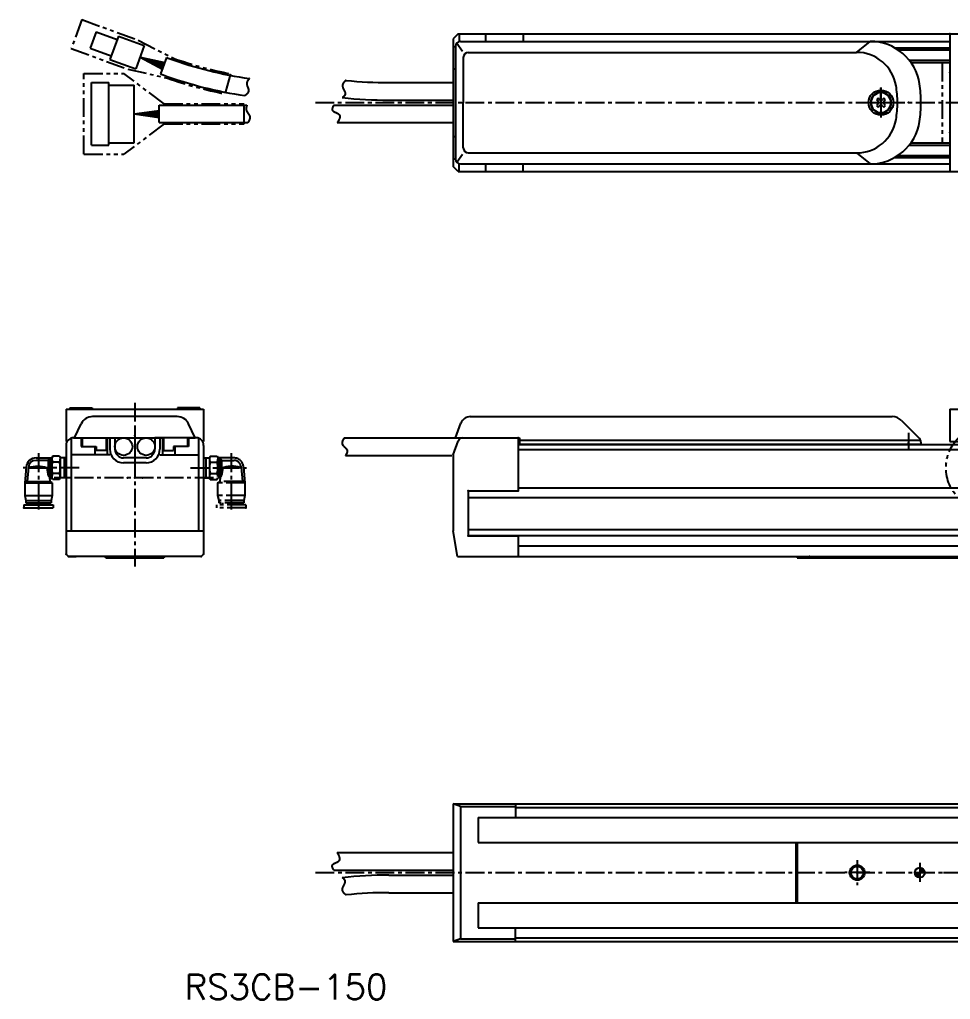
# Model space of a CAD drawing. Extents: x -774 to -140, y 103 to 509.
# Drawn here: x -774.2 to -402.3, y 103.3 to 495 of the extents above; entities that cross this region are included whole.
import ezdxf

# ---------------------------------------------------------------- set-up
doc = ezdxf.new("R2010")
doc.units = 0
for name, pattern in [('CENTER', [12, 7.5, -1.5, 1.5, -1.5]), ('CONTINOUS', [0]), ('PHANTOM', [15, 7.5, -1.5, 1.5, -1.5, 1.5, -1.5])]:
    doc.linetypes.add(name, pattern=pattern)
doc.layers.get('0').update_dxf_attribs({"linetype": 'CONTINUOUS'})
doc.layers.add('CENTER', color=1, linetype='CENTER')
doc.styles.get("Standard").update_dxf_attribs({"font": 'txt', "bigfont": 'EXTFONT'})

# ---------------------------------------------------------------- blocks, each defined once
blk = doc.blocks.new('*X9')
at = {"color": 0, "linetype": 'CONTINOUS'}
for p, q in [((-416.5, 153.68), (-416.22, 153.96)), ((-416.41, 153.32), (-415.77, 153.96)), ((-416.28, 153.01), (-415.32, 153.96)), ((-416.1, 152.74), (-414.87, 153.96)), ((-415.89, 152.5), (-414.52, 153.87)), ((-415.64, 152.3), (-414.52, 153.42)), ((-415.35, 152.14), (-414.52, 152.98)), ((-414.52, 155.66), (-414.24, 155.94)), ((-414.52, 155.21), (-413.87, 155.86)), ((-414.52, 154.76), (-413.56, 155.72)), ((-414.52, 154.32), (-413.29, 155.54)), ((-414.43, 153.96), (-413.06, 155.33)), ((-413.98, 153.96), (-412.86, 155.08)), ((-413.53, 153.96), (-412.7, 154.79)), ((-413.08, 153.96), (-412.58, 154.46)), ((-412.64, 153.96), (-412.52, 154.08)), ((-415.02, 152.03), (-414.52, 152.53)), ((-414.63, 151.97), (-414.52, 152.08))]:
    blk.add_line(p, q, dxfattribs=at)

msp = doc.modelspace()

# ---------------------------------------------------------------- linework, layer by layer
at = {"color": 3, "linetype": 'PHANTOM'}
for p, q in [((-749.37, 494.99), (-753.58, 483.41)), ((-749.37, 494.99), (-726.82, 486.78)), ((-726.82, 486.78), (-712.47, 479.43)), ((-753.58, 483.41), (-731.03, 475.21)), ((-731.03, 475.21), (-715.31, 471.61)), ((-405.52, 477.79), (-405.52, 445.79)), ((-748.52, 441.13), (-748.52, 473.45)), ((-748.52, 473.45), (-732.52, 473.45)), ((-716.52, 461.25), (-732.52, 473.45)), ((-689.99, 473.34), (-692.17, 465.31)), ((-716.52, 461.25), (-684.52, 461.25)), ((-684.52, 453.33), (-684.52, 461.25)), ((-716.52, 453.33), (-732.52, 441.13)), ((-716.52, 453.33), (-684.52, 453.33)), ((-748.52, 441.13), (-732.52, 441.13)), ((-700.68, 319.79), (-698.38, 319.79)), ((-700.68, 319.79), (-700.68, 311.79)), ((-699.88, 319.79), (-699.88, 311.79)), ((-698.02, 320.41), (-698.38, 319.79)), ((-698.38, 319.79), (-698.38, 311.79)), ((-698.02, 320.41), (-695.34, 320.41)), ((-698.02, 318.1), (-695.34, 318.1)), ((-695.34, 320.41), (-694.98, 319.79)), ((-688.69, 319.79), (-694.98, 319.79)), ((-694.98, 319.79), (-694.98, 311.79)), ((-694.18, 319.79), (-693.6, 318.79)), ((-694.18, 319.79), (-694.18, 311.79)), ((-693.6, 318.79), (-693.6, 312.79)), ((-693.6, 318.79), (-688.69, 318.79)), ((-698.02, 313.48), (-695.34, 313.48)), ((-693.03, 315.79), (-693.6, 312.79)), ((-685.68, 315.79), (-693.03, 315.79)), ((-685.71, 316.06), (-685.18, 310.36)), ((-684.71, 316.12), (-684.18, 309.79)), ((-700.68, 311.79), (-698.38, 311.79)), ((-698.02, 311.17), (-698.38, 311.79)), ((-698.02, 311.17), (-695.34, 311.17)), ((-695.34, 311.17), (-694.98, 311.79)), ((-695.18, 309.79), (-694.18, 310.36)), ((-684.18, 309.79), (-695.18, 309.79)), ((-695.18, 309.79), (-695.18, 304.79)), ((-694.18, 311.79), (-694.98, 311.79)), ((-694.18, 311.79), (-693.6, 312.79)), ((-694.02, 312.06), (-694.18, 310.36)), ((-685.18, 310.36), (-694.18, 310.36)), ((-684.18, 309.79), (-685.18, 310.36)), ((-684.18, 309.79), (-684.18, 304.79)), ((-684.18, 304.79), (-695.18, 304.79)), ((-695.18, 304.79), (-694.68, 302.79)), ((-684.68, 302.79), (-694.68, 302.79)), ((-694.68, 302.79), (-694.68, 301.79)), ((-684.68, 301.79), (-694.68, 301.79)), ((-693.18, 301.79), (-693.18, 300.99)), ((-686.18, 301.79), (-686.18, 300.99)), ((-684.18, 304.79), (-684.68, 302.79)), ((-684.68, 302.79), (-684.68, 301.79)), ((-695.58, 300.99), (-695.58, 299.79)), ((-683.78, 300.99), (-695.58, 300.99)), ((-683.78, 299.79), (-695.58, 299.79)), ((-683.78, 300.99), (-683.78, 299.79))]:
    msp.add_line(p, q, dxfattribs=at)
at = {"color": 7, "linetype": 'CONTINOUS'}
for p, q in [((-743.7, 490.1), (-746.1, 483.52)), ((-743.7, 490.1), (-735.25, 487.02)), ((-734.73, 488.43), (-738.15, 479.03)), ((-734.73, 488.43), (-724.4, 484.67)), ((-599.02, 489.29), (-601.02, 487.29)), ((-601.02, 487.29), (-601.02, 436.29)), ((-599.02, 489.29), (-578.02, 489.29)), ((-598.54, 489.29), (-598.54, 486.49)), ((-598.02, 486.29), (-434.36, 486.29)), ((-593.02, 486.29), (-402.52, 486.29)), ((-588.02, 489.29), (-588.02, 486.21)), ((-581.02, 489.29), (-158.02, 489.29)), ((-573.02, 489.29), (-573.02, 486.28)), ((-439.77, 481.9), (-434.36, 486.29)), ((-402.52, 489.29), (-402.52, 434.29)), ((-402.52, 489.29), (-384.52, 489.29)), ((-746.1, 483.52), (-737.64, 480.44)), ((-724.4, 484.67), (-727.82, 475.27)), ((-601.02, 484.29), (-600.06, 484.29)), ((-600.02, 484.29), (-600.02, 439.29)), ((-599.53, 485.59), (-597.29, 482.37)), ((-594.92, 481.9), (-439.77, 481.9)), ((-424.41, 483.69), (-402.52, 483.69)), ((-423.75, 483.29), (-402.52, 483.29)), ((-423.09, 482.88), (-402.52, 482.88)), ((-738.15, 479.03), (-727.82, 475.27)), ((-726.11, 479.97), (-716.35, 477.54)), ((-726.11, 479.97), (-716.71, 476.55)), ((-726.11, 479.97), (-716.47, 477.21)), ((-726.11, 479.97), (-716.59, 476.88)), ((-726.11, 479.97), (-716.23, 477.87)), ((-726.11, 479.97), (-717.19, 475.23)), ((-726.11, 479.97), (-716.83, 476.22)), ((-726.11, 479.97), (-717.07, 475.56)), ((-726.11, 479.97), (-716.95, 475.89)), ((-726.11, 479.97), (-716.71, 476.55)), ((-715.51, 479.84), (-717.91, 473.26)), ((-715.51, 479.84), (-714.41, 479.44)), ((-596.92, 479.9), (-596.92, 461.79)), ((-418.47, 478.79), (-402.52, 478.79)), ((-601.02, 475.29), (-600.16, 475.29)), ((-417.64, 477.79), (-402.52, 477.79)), ((-717.91, 473.26), (-716.81, 472.86)), ((-745.52, 469.79), (-738.52, 469.79)), ((-745.52, 444.79), (-745.52, 469.79)), ((-738.52, 444.79), (-738.52, 469.79)), ((-738.52, 468.79), (-728.52, 468.79)), ((-728.52, 445.79), (-728.52, 468.75)), ((-626.69, 469.79), (-601.02, 469.79)), ((-626.69, 462.79), (-601.02, 462.79)), ((-431.18, 463.6), (-431.83, 462.95)), ((-431.83, 462.95), (-431.33, 462.45)), ((-430.68, 463.1), (-431.18, 463.6)), ((-428.86, 463.6), (-429.35, 463.1)), ((-428.21, 462.95), (-428.86, 463.6)), ((-428.7, 462.45), (-428.21, 462.95)), ((-728.52, 457.29), (-718.52, 458.69)), ((-728.52, 457.29), (-718.52, 458.34)), ((-718.52, 460.79), (-683.4, 460.79)), ((-718.52, 453.79), (-718.52, 460.79)), ((-648.63, 460.79), (-601.02, 460.79)), ((-596.92, 443.67), (-596.92, 461.79)), ((-431.33, 461.12), (-431.83, 460.63)), ((-431.83, 460.63), (-431.18, 459.98)), ((-431.18, 459.98), (-430.68, 460.47)), ((-429.35, 460.47), (-428.86, 459.98)), ((-428.86, 459.98), (-428.21, 460.63)), ((-428.21, 460.63), (-428.7, 461.12)), ((-728.52, 457.29), (-718.52, 457.99)), ((-728.52, 457.29), (-718.52, 457.64)), ((-728.52, 457.29), (-718.52, 456.94)), ((-728.52, 457.29), (-718.52, 456.59)), ((-728.52, 457.29), (-718.52, 456.24)), ((-728.52, 457.29), (-718.52, 455.88)), ((-728.52, 457.29), (-718.52, 457.29)), ((-728.52, 457.29), (-718.52, 457.29)), ((-718.52, 453.79), (-682.98, 453.79)), ((-647.28, 453.79), (-601.02, 453.79)), ((-601.02, 448.29), (-600.16, 448.29)), ((-745.52, 444.79), (-738.52, 444.79)), ((-738.52, 445.79), (-728.52, 445.79)), ((-418.84, 444.79), (-402.52, 444.79)), ((-417.67, 445.79), (-402.52, 445.79)), ((-601.02, 439.29), (-600.06, 439.29)), ((-599.53, 437.98), (-597.29, 441.2)), ((-594.92, 441.67), (-439.77, 441.67)), ((-439.77, 441.67), (-434.36, 437.29)), ((-424.49, 439.88), (-402.52, 439.88)), ((-423.53, 440.29), (-402.52, 440.29)), ((-422.95, 440.69), (-402.52, 440.69)), ((-599.02, 434.29), (-601.02, 436.29)), ((-598.54, 434.29), (-598.54, 437.09)), ((-598.02, 437.29), (-434.36, 437.29)), ((-593.02, 437.29), (-402.52, 437.29)), ((-588.02, 437.25), (-588.02, 434.29)), ((-573.02, 434.29), (-573.02, 437.33)), ((-599.02, 434.29), (-578.02, 434.29)), ((-581.02, 434.29), (-158.02, 434.29)), ((-402.52, 434.29), (-384.52, 434.29)), ((-755.68, 339.29), (-700.68, 339.29)), ((-755.68, 339.29), (-755.68, 326.29)), ((-754.18, 339.79), (-754.18, 339.29)), ((-754.18, 339.79), (-745.18, 339.79)), ((-745.18, 339.79), (-745.18, 339.29)), ((-702.18, 339.79), (-711.18, 339.79)), ((-711.18, 339.79), (-711.18, 339.29)), ((-702.18, 339.79), (-702.18, 339.29)), ((-700.68, 339.29), (-700.68, 326.29)), ((-402.52, 339.29), (-402.52, 326.29)), ((-402.52, 339.29), (-384.02, 339.29)), ((-752.26, 327.79), (-749.64, 333.4)), ((-711.25, 336.29), (-745.11, 336.29)), ((-704.1, 327.79), (-706.72, 333.4)), ((-600.02, 327.79), (-597.88, 333.66)), ((-594.12, 336.29), (-425.49, 336.29)), ((-421.95, 334.82), (-414.6, 327.47)), ((-755.68, 326.29), (-755.17, 326.29)), ((-753.68, 327.62), (-753.68, 290.63)), ((-752.68, 327.79), (-736.18, 327.79)), ((-752.26, 327.79), (-749.18, 327.79)), ((-749.68, 327.79), (-749.68, 324.29)), ((-749.18, 327.79), (-749.18, 324.29)), ((-739.68, 327.79), (-739.68, 322.79)), ((-739.68, 327.79), (-716.68, 327.79)), ((-739.18, 327.79), (-739.18, 320.99)), ((-738.18, 327.79), (-738.18, 323.29)), ((-736.18, 327.79), (-736.18, 323.29)), ((-720.18, 327.79), (-720.18, 323.29)), ((-703.68, 327.79), (-720.18, 327.79)), ((-718.18, 327.79), (-718.18, 323.29)), ((-717.18, 327.79), (-717.18, 320.99)), ((-716.68, 327.79), (-716.68, 322.79)), ((-707.18, 327.79), (-707.18, 324.29)), ((-707.18, 327.79), (-704.1, 327.79)), ((-706.68, 327.79), (-706.68, 324.29)), ((-702.68, 327.62), (-702.68, 290.63)), ((-700.68, 326.29), (-701.19, 326.29)), ((-644.44, 327.79), (-598.02, 327.79)), ((-601.02, 320.99), (-599.02, 326.47)), ((-600.02, 327.79), (-574.52, 327.79)), ((-597.14, 327.79), (-575.02, 327.79)), ((-575.02, 327.79), (-575.02, 306.59)), ((-574.52, 327.79), (-574.52, 325.29)), ((-574.52, 326.89), (-414.2, 326.89)), ((-574.52, 325.29), (-414.02, 325.29)), ((-414.02, 326.06), (-414.02, 325.29)), ((-402.52, 326.29), (-312.52, 326.29)), ((-755.68, 324.79), (-755.68, 283.36)), ((-749.68, 324.29), (-744.18, 324.29)), ((-749.18, 324.29), (-743.68, 324.29)), ((-744.18, 324.29), (-744.18, 320.99)), ((-743.68, 324.29), (-743.68, 322.79)), ((-739.68, 322.79), (-743.68, 322.79)), ((-716.68, 322.79), (-712.68, 322.79)), ((-712.68, 324.29), (-712.68, 322.79)), ((-707.18, 324.29), (-712.68, 324.29)), ((-706.68, 324.29), (-712.18, 324.29)), ((-712.18, 324.29), (-712.18, 320.99)), ((-700.68, 324.79), (-700.68, 281.29)), ((-575.02, 325.09), (-158.02, 325.09)), ((-575.02, 323.09), (-169.02, 323.09)), ((-767.67, 319.79), (-761.38, 319.79)), ((-762.76, 318.79), (-767.67, 318.79)), ((-762.18, 319.79), (-762.76, 318.79)), ((-762.76, 318.79), (-762.76, 312.79)), ((-762.18, 319.79), (-762.18, 311.79)), ((-761.02, 320.41), (-761.38, 319.79)), ((-761.38, 319.79), (-761.38, 311.79)), ((-758.34, 320.41), (-761.02, 320.41)), ((-758.34, 318.1), (-761.02, 318.1)), ((-758.34, 320.41), (-757.98, 319.79)), ((-757.98, 319.79), (-757.98, 311.79)), ((-755.68, 319.79), (-757.98, 319.79)), ((-756.48, 319.79), (-756.48, 311.79)), ((-755.68, 319.79), (-755.68, 311.79)), ((-738.18, 320.99), (-753.68, 320.99)), ((-739.18, 320.99), (-744.18, 320.99)), ((-723.68, 319.79), (-732.68, 319.79)), ((-723.68, 317.79), (-732.68, 317.79)), ((-718.18, 320.99), (-702.68, 320.99)), ((-717.18, 320.99), (-712.18, 320.99)), ((-643.98, 320.79), (-601.49, 320.79)), ((-601.02, 320.99), (-601.02, 290.63)), ((-771.65, 316.12), (-772.18, 309.79)), ((-770.66, 316.06), (-771.18, 310.36)), ((-770.68, 315.79), (-763.33, 315.79)), ((-763.33, 315.79), (-762.76, 312.79)), ((-758.34, 313.48), (-761.02, 313.48)), ((-772.18, 309.79), (-771.18, 310.36)), ((-772.18, 309.79), (-772.18, 304.79)), ((-772.18, 309.79), (-761.18, 309.79)), ((-771.18, 310.36), (-762.18, 310.36)), ((-762.18, 311.79), (-762.76, 312.79)), ((-762.34, 312.06), (-762.18, 310.36)), ((-762.18, 311.79), (-761.38, 311.79)), ((-761.18, 309.79), (-762.18, 310.36)), ((-761.02, 311.17), (-761.38, 311.79)), ((-761.18, 309.79), (-761.18, 304.79)), ((-758.34, 311.17), (-761.02, 311.17)), ((-758.34, 311.17), (-757.98, 311.79)), ((-755.68, 311.79), (-757.98, 311.79)), ((-595.02, 306.59), (-575.02, 306.59)), ((-595.02, 306.59), (-595.02, 288.59)), ((-575.02, 307.79), (-169.02, 307.79)), ((-772.18, 304.79), (-771.68, 302.79)), ((-772.18, 304.79), (-761.18, 304.79)), ((-771.68, 302.79), (-771.68, 301.79)), ((-771.68, 302.79), (-761.68, 302.79)), ((-771.68, 301.79), (-761.68, 301.79)), ((-770.18, 301.79), (-770.18, 300.99)), ((-763.18, 301.79), (-763.18, 300.99)), ((-761.18, 304.79), (-761.68, 302.79)), ((-761.68, 302.79), (-761.68, 301.79)), ((-595.02, 303.96), (-148.52, 303.96)), ((-772.58, 300.99), (-772.58, 299.79)), ((-772.58, 300.99), (-760.78, 300.99)), ((-772.58, 299.79), (-760.78, 299.79)), ((-760.78, 300.99), (-760.78, 299.79)), ((-755.68, 290.63), (-700.68, 290.63)), ((-599.19, 280.29), (-601.02, 290.63)), ((-595.02, 291.12), (-148.52, 291.12)), ((-755.68, 288.59), (-755.68, 281.29)), ((-595.02, 288.79), (-148.52, 288.79)), ((-595.02, 288.59), (-575.02, 288.59)), ((-575.02, 288.59), (-575.02, 280.29)), ((-575.02, 284.62), (-169.02, 284.62)), ((-755.68, 281.29), (-754.68, 280.29)), ((-755.68, 281.29), (-754.68, 280.29)), ((-701.68, 280.29), (-754.68, 280.29)), ((-754.68, 280.29), (-751.68, 280.29)), ((-740.18, 280.29), (-716.18, 280.29)), ((-739.78, 279.79), (-740.18, 280.19)), ((-739.78, 279.79), (-716.58, 279.79)), ((-716.18, 280.19), (-716.58, 279.79)), ((-700.68, 281.29), (-701.68, 280.29)), ((-599.19, 280.29), (-575.02, 280.29)), ((-575.02, 280.29), (-169.02, 280.29)), ((-463.52, 280.29), (-463.52, 279.79)), ((-463.52, 279.79), (-277.93, 279.79)), ((-601.02, 181.46), (-601.02, 126.46)), ((-601.02, 181.46), (-145.02, 181.46)), ((-598.02, 180.46), (-601.02, 181.46)), ((-598.02, 180.46), (-598.02, 127.46)), ((-598.02, 180.46), (-576.02, 180.46)), ((-576.02, 181.46), (-576.02, 175.96)), ((-576.02, 179.96), (-169.02, 179.96)), ((-591.02, 175.96), (-591.02, 165.96)), ((-591.02, 175.96), (-149.52, 175.96)), ((-591.02, 165.96), (-149.52, 165.96)), ((-464.02, 165.96), (-464.02, 141.96)), ((-463.52, 165.96), (-463.52, 141.96)), ((-647.28, 161.96), (-601.02, 161.96)), ((-648.63, 154.96), (-601.02, 154.96)), ((-626.69, 152.96), (-601.02, 152.96)), ((-626.69, 145.96), (-601.02, 145.96)), ((-591.02, 141.96), (-149.52, 141.96)), ((-591.02, 141.96), (-591.02, 131.96)), ((-591.02, 131.96), (-149.52, 131.96)), ((-576.02, 126.46), (-576.02, 131.96)), ((-598.02, 127.46), (-601.02, 126.46)), ((-601.02, 126.46), (-145.02, 126.46)), ((-598.02, 127.46), (-576.02, 127.46)), ((-576.02, 127.96), (-169.02, 127.96))]:
    msp.add_line(p, q, dxfattribs=at)
at = {"color": 7, "linetype": 'CENTER'}
msp.add_line((-414.52, 157.83), (-414.52, 150.27), dxfattribs=at)
at = {"color": 7}
for points in [[(-682.41, 471.41, 0), (-682.44, 471.38, 0), (-682.47, 471.35, 0), (-682.49, 471.32, 0), (-682.52, 471.29, 0), (-682.55, 471.26, 0), (-682.58, 471.23, 0), (-682.61, 471.2, 0), (-682.63, 471.17, 0), (-682.66, 471.14, 0), (-682.69, 471.1, 0), (-682.71, 471.07, 0), (-682.74, 471.04, 0), (-682.77, 471.01, 0), (-682.79, 470.97, 0), (-682.82, 470.94, 0), (-682.85, 470.91, 0), (-682.87, 470.87, 0), (-682.9, 470.84, 0), (-682.92, 470.81, 0), (-682.95, 470.77, 0), (-682.97, 470.74, 0), (-683, 470.7, 0), (-683.02, 470.67, 0), (-683.04, 470.63, 0), (-683.07, 470.6, 0), (-683.09, 470.56, 0), (-683.11, 470.52, 0), (-683.13, 470.49, 0), (-683.15, 470.45, 0), (-683.17, 470.42, 0), (-683.19, 470.38, 0), (-683.21, 470.34, 0), (-683.23, 470.31, 0), (-683.25, 470.27, 0), (-683.27, 470.23, 0), (-683.28, 470.19, 0), (-683.3, 470.16, 0), (-683.32, 470.12, 0), (-683.33, 470.08, 0), (-683.35, 470.04, 0), (-683.36, 470, 0), (-683.37, 469.97, 0), (-683.38, 469.93, 0), (-683.4, 469.89, 0), (-683.41, 469.85, 0), (-683.42, 469.81, 0), (-683.43, 469.77, 0), (-683.44, 469.74, 0), (-683.44, 469.7, 0), (-683.45, 469.66, 0), (-683.46, 469.62, 0), (-683.46, 469.58, 0), (-683.47, 469.54, 0), (-683.47, 469.5, 0), (-683.47, 469.46, 0), (-683.47, 469.42, 0), (-683.47, 469.38, 0), (-683.47, 469.35, 0), (-683.47, 469.31, 0), (-683.47, 469.27, 0), (-683.47, 469.23, 0), (-683.46, 469.19, 0), (-683.46, 469.15, 0), (-683.45, 469.11, 0), (-683.45, 469.07, 0), (-683.44, 469.03, 0), (-683.43, 468.99, 0), (-683.42, 468.95, 0), (-683.41, 468.91, 0), (-683.4, 468.87, 0), (-683.39, 468.83, 0), (-683.38, 468.79, 0), (-683.37, 468.75, 0), (-683.36, 468.71, 0), (-683.35, 468.67, 0), (-683.34, 468.64, 0), (-683.32, 468.6, 0), (-683.31, 468.56, 0), (-683.3, 468.52, 0), (-683.28, 468.48, 0), (-683.27, 468.44, 0), (-683.25, 468.4, 0), (-683.24, 468.36, 0), (-683.22, 468.32, 0), (-683.21, 468.28, 0), (-683.19, 468.24, 0), (-683.17, 468.2, 0), (-683.16, 468.16, 0), (-683.14, 468.12, 0), (-683.13, 468.08, 0), (-683.11, 468.04, 0), (-683.09, 468, 0), (-683.08, 467.96, 0), (-683.06, 467.92, 0), (-683.04, 467.88, 0), (-683.03, 467.85, 0), (-683.01, 467.81, 0), (-683, 467.77, 0), (-682.98, 467.73, 0), (-682.97, 467.69, 0), (-682.95, 467.65, 0), (-682.93, 467.61, 0), (-682.92, 467.57, 0), (-682.9, 467.53, 0), (-682.89, 467.49, 0), (-682.88, 467.45, 0), (-682.86, 467.41, 0), (-682.85, 467.38, 0), (-682.84, 467.34, 0), (-682.83, 467.3, 0), (-682.81, 467.26, 0), (-682.8, 467.22, 0), (-682.79, 467.18, 0), (-682.78, 467.14, 0), (-682.77, 467.1, 0), (-682.76, 467.06, 0), (-682.75, 467.03, 0), (-682.74, 466.99, 0), (-682.74, 466.95, 0), (-682.73, 466.91, 0), (-682.73, 466.87, 0), (-682.72, 466.83, 0), (-682.72, 466.8, 0), (-682.71, 466.76, 0), (-682.71, 466.72, 0), (-682.71, 466.68, 0), (-682.71, 466.64, 0), (-682.71, 466.61, 0), (-682.71, 466.57, 0), (-682.71, 466.53, 0), (-682.71, 466.49, 0), (-682.72, 466.46, 0), (-682.72, 466.42, 0), (-682.73, 466.38, 0), (-682.74, 466.35, 0), (-682.74, 466.31, 0), (-682.75, 466.27, 0), (-682.76, 466.23, 0), (-682.77, 466.2, 0), (-682.79, 466.16, 0), (-682.8, 466.12, 0), (-682.81, 466.09, 0), (-682.83, 466.05, 0), (-682.84, 466.01, 0), (-682.86, 465.98, 0), (-682.88, 465.94, 0), (-682.89, 465.91, 0), (-682.91, 465.87, 0), (-682.93, 465.84, 0), (-682.95, 465.8, 0), (-682.97, 465.77, 0), (-683, 465.73, 0), (-683.02, 465.7, 0), (-683.04, 465.66, 0), (-683.07, 465.63, 0), (-683.09, 465.6, 0), (-683.11, 465.56, 0), (-683.14, 465.53, 0), (-683.17, 465.49, 0), (-683.19, 465.46, 0), (-683.22, 465.43, 0), (-683.25, 465.4, 0), (-683.27, 465.36, 0), (-683.3, 465.33, 0), (-683.33, 465.3, 0), (-683.36, 465.27, 0), (-683.39, 465.24, 0), (-683.42, 465.21, 0), (-683.45, 465.18, 0), (-683.48, 465.15, 0), (-683.51, 465.12, 0), (-683.55, 465.09, 0), (-683.58, 465.06, 0), (-683.61, 465.03, 0), (-683.64, 465, 0), (-683.68, 464.97, 0), (-683.71, 464.94, 0), (-683.74, 464.92, 0), (-683.77, 464.89, 0), (-683.81, 464.86, 0), (-683.84, 464.84, 0), (-683.88, 464.81, 0), (-683.91, 464.78, 0), (-683.94, 464.76, 0), (-683.98, 464.73, 0), (-684.01, 464.71, 0), (-684.04, 464.68, 0), (-684.08, 464.66, 0), (-684.11, 464.64, 0), (-684.14, 464.62, 0), (-684.18, 464.59, 0)], [(-643.79, 470.7, 0), (-643.82, 470.68, 0), (-643.86, 470.65, 0), (-643.89, 470.63, 0), (-643.92, 470.61, 0), (-643.96, 470.58, 0), (-643.99, 470.55, 0), (-644.02, 470.53, 0), (-644.06, 470.5, 0), (-644.09, 470.47, 0), (-644.12, 470.44, 0), (-644.16, 470.41, 0), (-644.19, 470.38, 0), (-644.22, 470.36, 0), (-644.26, 470.33, 0), (-644.29, 470.3, 0), (-644.32, 470.27, 0), (-644.35, 470.24, 0), (-644.38, 470.2, 0), (-644.41, 470.17, 0), (-644.45, 470.14, 0), (-644.47, 470.11, 0), (-644.51, 470.07, 0), (-644.53, 470.04, 0), (-644.57, 470.01, 0), (-644.59, 469.98, 0), (-644.62, 469.94, 0), (-644.65, 469.91, 0), (-644.68, 469.87, 0), (-644.71, 469.84, 0), (-644.73, 469.8, 0), (-644.76, 469.77, 0), (-644.78, 469.73, 0), (-644.81, 469.69, 0), (-644.83, 469.66, 0), (-644.86, 469.62, 0), (-644.88, 469.58, 0), (-644.9, 469.55, 0), (-644.92, 469.51, 0), (-644.95, 469.47, 0), (-644.97, 469.44, 0), (-644.99, 469.4, 0), (-645, 469.36, 0), (-645.02, 469.32, 0), (-645.04, 469.28, 0), (-645.06, 469.25, 0), (-645.08, 469.21, 0), (-645.09, 469.17, 0), (-645.11, 469.13, 0), (-645.12, 469.09, 0), (-645.13, 469.05, 0), (-645.14, 469.01, 0), (-645.15, 468.97, 0), (-645.17, 468.93, 0), (-645.17, 468.89, 0), (-645.18, 468.85, 0), (-645.19, 468.81, 0), (-645.2, 468.77, 0), (-645.2, 468.73, 0), (-645.21, 468.69, 0), (-645.21, 468.65, 0), (-645.21, 468.61, 0), (-645.22, 468.57, 0), (-645.22, 468.53, 0), (-645.22, 468.49, 0), (-645.21, 468.45, 0), (-645.21, 468.41, 0), (-645.21, 468.37, 0), (-645.2, 468.33, 0), (-645.2, 468.29, 0), (-645.19, 468.25, 0), (-645.18, 468.21, 0), (-645.17, 468.17, 0), (-645.17, 468.13, 0), (-645.16, 468.09, 0), (-645.15, 468.05, 0), (-645.13, 468, 0), (-645.12, 467.96, 0), (-645.11, 467.92, 0), (-645.1, 467.88, 0), (-645.08, 467.84, 0), (-645.07, 467.8, 0), (-645.05, 467.76, 0), (-645.04, 467.72, 0), (-645.02, 467.68, 0), (-645, 467.64, 0), (-644.99, 467.6, 0), (-644.97, 467.56, 0), (-644.95, 467.52, 0), (-644.93, 467.48, 0), (-644.91, 467.44, 0), (-644.9, 467.39, 0), (-644.88, 467.35, 0), (-644.86, 467.31, 0), (-644.84, 467.27, 0), (-644.82, 467.23, 0), (-644.8, 467.19, 0), (-644.78, 467.15, 0), (-644.76, 467.11, 0), (-644.74, 467.07, 0), (-644.71, 467.03, 0), (-644.69, 466.99, 0), (-644.67, 466.95, 0), (-644.65, 466.91, 0), (-644.63, 466.87, 0), (-644.61, 466.83, 0), (-644.59, 466.79, 0), (-644.57, 466.75, 0), (-644.55, 466.71, 0), (-644.53, 466.67, 0), (-644.51, 466.63, 0), (-644.49, 466.59, 0), (-644.47, 466.55, 0), (-644.45, 466.51, 0), (-644.43, 466.47, 0), (-644.41, 466.43, 0), (-644.39, 466.39, 0), (-644.37, 466.35, 0), (-644.35, 466.31, 0), (-644.34, 466.27, 0), (-644.32, 466.23, 0), (-644.3, 466.19, 0), (-644.29, 466.15, 0), (-644.27, 466.11, 0), (-644.25, 466.07, 0), (-644.24, 466.03, 0), (-644.23, 466, 0), (-644.21, 465.95, 0), (-644.2, 465.92, 0), (-644.19, 465.88, 0), (-644.18, 465.84, 0), (-644.17, 465.8, 0), (-644.16, 465.76, 0), (-644.15, 465.72, 0), (-644.14, 465.69, 0), (-644.13, 465.65, 0), (-644.13, 465.61, 0), (-644.12, 465.57, 0), (-644.12, 465.53, 0), (-644.11, 465.49, 0), (-644.11, 465.46, 0), (-644.11, 465.42, 0), (-644.11, 465.38, 0), (-644.11, 465.34, 0), (-644.11, 465.31, 0), (-644.11, 465.27, 0), (-644.12, 465.23, 0), (-644.12, 465.19, 0), (-644.13, 465.16, 0), (-644.14, 465.12, 0), (-644.14, 465.08, 0), (-644.15, 465.05, 0), (-644.17, 465.01, 0), (-644.18, 464.97, 0), (-644.19, 464.94, 0), (-644.21, 464.9, 0), (-644.22, 464.86, 0), (-644.24, 464.83, 0), (-644.26, 464.79, 0), (-644.28, 464.76, 0), (-644.3, 464.72, 0), (-644.32, 464.69, 0), (-644.34, 464.65, 0), (-644.37, 464.62, 0), (-644.39, 464.58, 0), (-644.42, 464.55, 0), (-644.44, 464.52, 0), (-644.47, 464.48, 0), (-644.5, 464.45, 0), (-644.52, 464.42, 0), (-644.55, 464.39, 0), (-644.58, 464.36, 0), (-644.62, 464.32, 0), (-644.65, 464.29, 0), (-644.68, 464.26, 0), (-644.71, 464.23, 0), (-644.74, 464.2, 0), (-644.77, 464.17, 0), (-644.81, 464.14, 0), (-644.84, 464.12, 0), (-644.88, 464.09, 0), (-644.91, 464.06, 0), (-644.95, 464.04, 0), (-644.98, 464.01, 0), (-645.02, 463.99, 0), (-645.05, 463.96, 0), (-645.09, 463.94, 0), (-645.12, 463.91, 0), (-645.16, 463.89, 0), (-645.19, 463.87, 0), (-645.23, 463.85, 0), (-645.27, 463.82, 0)], [(-683.38, 460.79, 0), (-683.39, 460.75, 0), (-683.41, 460.71, 0), (-683.42, 460.68, 0), (-683.44, 460.64, 0), (-683.45, 460.6, 0), (-683.46, 460.57, 0), (-683.48, 460.53, 0), (-683.49, 460.49, 0), (-683.5, 460.45, 0), (-683.51, 460.41, 0), (-683.52, 460.38, 0), (-683.54, 460.34, 0), (-683.55, 460.3, 0), (-683.56, 460.26, 0), (-683.57, 460.22, 0), (-683.58, 460.18, 0), (-683.59, 460.14, 0), (-683.6, 460.1, 0), (-683.61, 460.06, 0), (-683.61, 460.02, 0), (-683.62, 459.98, 0), (-683.63, 459.94, 0), (-683.64, 459.91, 0), (-683.64, 459.87, 0), (-683.65, 459.83, 0), (-683.66, 459.79, 0), (-683.66, 459.75, 0), (-683.67, 459.71, 0), (-683.67, 459.67, 0), (-683.67, 459.63, 0), (-683.68, 459.59, 0), (-683.68, 459.55, 0), (-683.68, 459.51, 0), (-683.68, 459.47, 0), (-683.69, 459.43, 0), (-683.69, 459.39, 0), (-683.69, 459.35, 0), (-683.69, 459.31, 0), (-683.68, 459.27, 0), (-683.68, 459.23, 0), (-683.68, 459.19, 0), (-683.68, 459.16, 0), (-683.67, 459.12, 0), (-683.67, 459.08, 0), (-683.66, 459.04, 0), (-683.66, 459, 0), (-683.65, 458.96, 0), (-683.64, 458.93, 0), (-683.63, 458.89, 0), (-683.63, 458.85, 0), (-683.62, 458.81, 0), (-683.61, 458.78, 0), (-683.6, 458.74, 0), (-683.58, 458.7, 0), (-683.57, 458.67, 0), (-683.56, 458.63, 0), (-683.54, 458.6, 0), (-683.53, 458.56, 0), (-683.51, 458.52, 0), (-683.5, 458.49, 0), (-683.48, 458.45, 0), (-683.47, 458.42, 0), (-683.45, 458.38, 0), (-683.43, 458.35, 0), (-683.41, 458.31, 0), (-683.39, 458.28, 0), (-683.38, 458.24, 0), (-683.36, 458.21, 0), (-683.34, 458.17, 0), (-683.32, 458.14, 0), (-683.3, 458.11, 0), (-683.28, 458.07, 0), (-683.25, 458.04, 0), (-683.23, 458, 0), (-683.21, 457.97, 0), (-683.19, 457.94, 0), (-683.17, 457.9, 0), (-683.15, 457.87, 0), (-683.12, 457.83, 0), (-683.1, 457.8, 0), (-683.08, 457.77, 0), (-683.06, 457.74, 0), (-683.03, 457.7, 0), (-683.01, 457.67, 0), (-682.99, 457.63, 0), (-682.96, 457.6, 0), (-682.94, 457.57, 0), (-682.92, 457.54, 0), (-682.89, 457.5, 0), (-682.87, 457.47, 0), (-682.85, 457.44, 0), (-682.83, 457.4, 0), (-682.8, 457.37, 0), (-682.78, 457.34, 0), (-682.76, 457.3, 0), (-682.74, 457.27, 0), (-682.72, 457.24, 0), (-682.69, 457.2, 0), (-682.67, 457.17, 0), (-682.65, 457.14, 0), (-682.63, 457.1, 0), (-682.61, 457.07, 0), (-682.59, 457.04, 0), (-682.57, 457, 0), (-682.55, 456.97, 0), (-682.53, 456.93, 0), (-682.51, 456.9, 0), (-682.49, 456.86, 0), (-682.47, 456.83, 0), (-682.46, 456.8, 0), (-682.44, 456.76, 0), (-682.42, 456.73, 0), (-682.41, 456.69, 0), (-682.39, 456.66, 0), (-682.38, 456.62, 0), (-682.36, 456.59, 0), (-682.35, 456.55, 0), (-682.34, 456.52, 0), (-682.32, 456.48, 0), (-682.31, 456.44, 0), (-682.3, 456.41, 0), (-682.29, 456.37, 0), (-682.28, 456.34, 0), (-682.27, 456.3, 0), (-682.27, 456.26, 0), (-682.26, 456.23, 0), (-682.25, 456.19, 0), (-682.25, 456.15, 0), (-682.24, 456.11, 0), (-682.24, 456.08, 0), (-682.23, 456.04, 0), (-682.23, 456, 0), (-682.23, 455.96, 0), (-682.23, 455.92, 0), (-682.23, 455.89, 0), (-682.23, 455.85, 0), (-682.23, 455.81, 0), (-682.23, 455.77, 0), (-682.23, 455.73, 0), (-682.24, 455.69, 0), (-682.24, 455.65, 0), (-682.24, 455.62, 0), (-682.25, 455.58, 0), (-682.25, 455.54, 0), (-682.26, 455.5, 0), (-682.27, 455.46, 0), (-682.27, 455.42, 0), (-682.28, 455.38, 0), (-682.29, 455.34, 0), (-682.3, 455.3, 0), (-682.31, 455.26, 0), (-682.32, 455.22, 0), (-682.33, 455.18, 0), (-682.34, 455.14, 0), (-682.35, 455.11, 0), (-682.36, 455.07, 0), (-682.37, 455.03, 0), (-682.38, 454.99, 0), (-682.4, 454.95, 0), (-682.41, 454.91, 0), (-682.42, 454.87, 0), (-682.44, 454.83, 0), (-682.45, 454.8, 0), (-682.47, 454.76, 0), (-682.49, 454.72, 0), (-682.5, 454.68, 0), (-682.52, 454.64, 0), (-682.53, 454.6, 0), (-682.55, 454.57, 0), (-682.57, 454.53, 0), (-682.59, 454.49, 0), (-682.6, 454.45, 0), (-682.62, 454.42, 0), (-682.64, 454.38, 0), (-682.66, 454.34, 0), (-682.68, 454.31, 0), (-682.7, 454.27, 0), (-682.72, 454.23, 0), (-682.74, 454.2, 0), (-682.75, 454.16, 0), (-682.77, 454.13, 0), (-682.79, 454.09, 0), (-682.82, 454.06, 0), (-682.84, 454.02, 0), (-682.86, 453.99, 0), (-682.88, 453.95, 0), (-682.9, 453.92, 0), (-682.92, 453.89, 0), (-682.94, 453.85, 0), (-682.96, 453.82, 0), (-682.99, 453.79, 0)], [(-648.63, 460.79, 0), (-648.66, 460.75, 0), (-648.69, 460.71, 0), (-648.72, 460.67, 0), (-648.74, 460.63, 0), (-648.77, 460.59, 0), (-648.79, 460.55, 0), (-648.82, 460.51, 0), (-648.85, 460.47, 0), (-648.87, 460.43, 0), (-648.9, 460.38, 0), (-648.92, 460.34, 0), (-648.95, 460.29, 0), (-648.97, 460.25, 0), (-649, 460.21, 0), (-649.02, 460.16, 0), (-649.04, 460.12, 0), (-649.06, 460.07, 0), (-649.08, 460.02, 0), (-649.11, 459.98, 0), (-649.12, 459.93, 0), (-649.14, 459.89, 0), (-649.16, 459.84, 0), (-649.18, 459.79, 0), (-649.2, 459.75, 0), (-649.21, 459.7, 0), (-649.23, 459.65, 0), (-649.24, 459.61, 0), (-649.25, 459.56, 0), (-649.26, 459.52, 0), (-649.27, 459.47, 0), (-649.28, 459.43, 0), (-649.29, 459.38, 0), (-649.3, 459.34, 0), (-649.3, 459.29, 0), (-649.31, 459.25, 0), (-649.31, 459.21, 0), (-649.31, 459.16, 0), (-649.31, 459.12, 0), (-649.31, 459.08, 0), (-649.31, 459.04, 0), (-649.3, 459, 0), (-649.29, 458.96, 0), (-649.29, 458.92, 0), (-649.28, 458.88, 0), (-649.26, 458.85, 0), (-649.25, 458.81, 0), (-649.24, 458.77, 0), (-649.22, 458.74, 0), (-649.2, 458.7, 0), (-649.18, 458.67, 0), (-649.16, 458.64, 0), (-649.14, 458.61, 0), (-649.11, 458.58, 0), (-649.09, 458.55, 0), (-649.06, 458.52, 0), (-649.03, 458.49, 0), (-649, 458.46, 0), (-648.97, 458.43, 0), (-648.94, 458.4, 0), (-648.9, 458.38, 0), (-648.87, 458.35, 0), (-648.83, 458.32, 0), (-648.8, 458.3, 0), (-648.76, 458.27, 0), (-648.72, 458.25, 0), (-648.68, 458.22, 0), (-648.64, 458.2, 0), (-648.6, 458.17, 0), (-648.56, 458.15, 0), (-648.51, 458.13, 0), (-648.47, 458.11, 0), (-648.43, 458.08, 0), (-648.38, 458.06, 0), (-648.34, 458.04, 0), (-648.29, 458.02, 0), (-648.25, 458, 0), (-648.2, 457.97, 0), (-648.15, 457.95, 0), (-648.11, 457.93, 0), (-648.06, 457.91, 0), (-648.01, 457.89, 0), (-647.97, 457.87, 0), (-647.92, 457.85, 0), (-647.87, 457.83, 0), (-647.82, 457.81, 0), (-647.77, 457.79, 0), (-647.73, 457.76, 0), (-647.68, 457.74, 0), (-647.63, 457.72, 0), (-647.58, 457.7, 0), (-647.53, 457.68, 0), (-647.49, 457.66, 0), (-647.44, 457.64, 0), (-647.39, 457.62, 0), (-647.35, 457.59, 0), (-647.3, 457.57, 0), (-647.26, 457.55, 0), (-647.21, 457.53, 0), (-647.17, 457.5, 0), (-647.12, 457.48, 0), (-647.08, 457.46, 0), (-647.04, 457.43, 0), (-647, 457.41, 0), (-646.96, 457.38, 0), (-646.92, 457.36, 0), (-646.88, 457.33, 0), (-646.84, 457.31, 0), (-646.8, 457.28, 0), (-646.77, 457.25, 0), (-646.73, 457.22, 0), (-646.7, 457.2, 0), (-646.66, 457.17, 0), (-646.63, 457.14, 0), (-646.6, 457.11, 0), (-646.57, 457.08, 0), (-646.54, 457.05, 0), (-646.51, 457.01, 0), (-646.49, 456.98, 0), (-646.47, 456.95, 0), (-646.44, 456.92, 0), (-646.42, 456.88, 0), (-646.4, 456.85, 0), (-646.38, 456.81, 0), (-646.37, 456.77, 0), (-646.35, 456.73, 0), (-646.34, 456.7, 0), (-646.33, 456.66, 0), (-646.31, 456.62, 0), (-646.3, 456.58, 0), (-646.29, 456.54, 0), (-646.29, 456.5, 0), (-646.28, 456.45, 0), (-646.27, 456.41, 0), (-646.27, 456.37, 0), (-646.27, 456.33, 0), (-646.27, 456.28, 0), (-646.27, 456.24, 0), (-646.27, 456.19, 0), (-646.27, 456.15, 0), (-646.27, 456.11, 0), (-646.28, 456.06, 0), (-646.28, 456.01, 0), (-646.29, 455.97, 0), (-646.29, 455.92, 0), (-646.3, 455.87, 0), (-646.31, 455.83, 0), (-646.32, 455.78, 0), (-646.33, 455.73, 0), (-646.34, 455.69, 0), (-646.35, 455.64, 0), (-646.37, 455.59, 0), (-646.38, 455.54, 0), (-646.39, 455.49, 0), (-646.41, 455.45, 0), (-646.42, 455.4, 0), (-646.44, 455.35, 0), (-646.46, 455.3, 0), (-646.48, 455.25, 0), (-646.49, 455.21, 0), (-646.51, 455.16, 0), (-646.53, 455.11, 0), (-646.55, 455.06, 0), (-646.57, 455.01, 0), (-646.6, 454.96, 0), (-646.62, 454.92, 0), (-646.64, 454.87, 0), (-646.66, 454.82, 0), (-646.68, 454.77, 0), (-646.71, 454.73, 0), (-646.73, 454.68, 0), (-646.76, 454.63, 0), (-646.78, 454.59, 0), (-646.81, 454.54, 0), (-646.83, 454.5, 0), (-646.86, 454.45, 0), (-646.88, 454.41, 0), (-646.91, 454.36, 0), (-646.93, 454.32, 0), (-646.96, 454.27, 0), (-646.99, 454.23, 0), (-647.01, 454.19, 0), (-647.04, 454.14, 0), (-647.07, 454.1, 0), (-647.09, 454.06, 0), (-647.12, 454.02, 0), (-647.15, 453.98, 0), (-647.17, 453.94, 0), (-647.2, 453.9, 0), (-647.23, 453.86, 0), (-647.25, 453.82, 0), (-647.28, 453.79, 0)], [(-644.44, 327.79, 0), (-644.46, 327.75, 0), (-644.49, 327.72, 0), (-644.52, 327.69, 0), (-644.54, 327.65, 0), (-644.57, 327.62, 0), (-644.59, 327.58, 0), (-644.62, 327.55, 0), (-644.64, 327.51, 0), (-644.67, 327.48, 0), (-644.69, 327.44, 0), (-644.72, 327.4, 0), (-644.74, 327.37, 0), (-644.77, 327.33, 0), (-644.79, 327.29, 0), (-644.82, 327.25, 0), (-644.84, 327.21, 0), (-644.86, 327.18, 0), (-644.89, 327.14, 0), (-644.91, 327.1, 0), (-644.93, 327.06, 0), (-644.96, 327.02, 0), (-644.98, 326.98, 0), (-645, 326.94, 0), (-645.02, 326.9, 0), (-645.04, 326.86, 0), (-645.06, 326.82, 0), (-645.08, 326.78, 0), (-645.1, 326.74, 0), (-645.12, 326.7, 0), (-645.14, 326.66, 0), (-645.15, 326.62, 0), (-645.17, 326.57, 0), (-645.19, 326.53, 0), (-645.2, 326.49, 0), (-645.22, 326.45, 0), (-645.23, 326.41, 0), (-645.25, 326.37, 0), (-645.26, 326.33, 0), (-645.27, 326.29, 0), (-645.28, 326.25, 0), (-645.29, 326.2, 0), (-645.3, 326.16, 0), (-645.31, 326.12, 0), (-645.32, 326.08, 0), (-645.33, 326.04, 0), (-645.34, 326, 0), (-645.34, 325.96, 0), (-645.35, 325.92, 0), (-645.35, 325.88, 0), (-645.35, 325.84, 0), (-645.36, 325.8, 0), (-645.36, 325.76, 0), (-645.36, 325.72, 0), (-645.36, 325.68, 0), (-645.36, 325.64, 0), (-645.35, 325.6, 0), (-645.35, 325.56, 0), (-645.34, 325.53, 0), (-645.34, 325.49, 0), (-645.33, 325.45, 0), (-645.32, 325.41, 0), (-645.31, 325.38, 0), (-645.3, 325.34, 0), (-645.29, 325.3, 0), (-645.28, 325.27, 0), (-645.26, 325.23, 0), (-645.25, 325.2, 0), (-645.23, 325.16, 0), (-645.22, 325.12, 0), (-645.2, 325.09, 0), (-645.18, 325.06, 0), (-645.16, 325.02, 0), (-645.14, 324.99, 0), (-645.12, 324.95, 0), (-645.09, 324.92, 0), (-645.07, 324.89, 0), (-645.05, 324.85, 0), (-645.02, 324.82, 0), (-645, 324.79, 0), (-644.97, 324.75, 0), (-644.94, 324.72, 0), (-644.92, 324.69, 0), (-644.89, 324.66, 0), (-644.86, 324.63, 0), (-644.83, 324.59, 0), (-644.8, 324.56, 0), (-644.77, 324.53, 0), (-644.74, 324.5, 0), (-644.71, 324.47, 0), (-644.68, 324.44, 0), (-644.65, 324.4, 0), (-644.62, 324.37, 0), (-644.59, 324.34, 0), (-644.55, 324.31, 0), (-644.52, 324.28, 0), (-644.49, 324.25, 0), (-644.46, 324.22, 0), (-644.42, 324.19, 0), (-644.39, 324.16, 0), (-644.36, 324.13, 0), (-644.33, 324.1, 0), (-644.29, 324.06, 0), (-644.26, 324.03, 0), (-644.23, 324, 0), (-644.2, 323.97, 0), (-644.16, 323.94, 0), (-644.13, 323.91, 0), (-644.1, 323.88, 0), (-644.07, 323.85, 0), (-644.03, 323.82, 0), (-644, 323.78, 0), (-643.97, 323.75, 0), (-643.94, 323.72, 0), (-643.91, 323.69, 0), (-643.88, 323.66, 0), (-643.85, 323.63, 0), (-643.82, 323.59, 0), (-643.79, 323.56, 0), (-643.77, 323.53, 0), (-643.74, 323.5, 0), (-643.71, 323.46, 0), (-643.69, 323.43, 0), (-643.66, 323.4, 0), (-643.63, 323.36, 0), (-643.61, 323.33, 0), (-643.59, 323.3, 0), (-643.56, 323.26, 0), (-643.54, 323.23, 0), (-643.52, 323.19, 0), (-643.5, 323.16, 0), (-643.48, 323.12, 0), (-643.46, 323.09, 0), (-643.45, 323.05, 0), (-643.43, 323.02, 0), (-643.41, 322.98, 0), (-643.4, 322.95, 0), (-643.38, 322.91, 0), (-643.37, 322.87, 0), (-643.36, 322.83, 0), (-643.35, 322.8, 0), (-643.34, 322.76, 0), (-643.33, 322.72, 0), (-643.33, 322.68, 0), (-643.32, 322.64, 0), (-643.32, 322.6, 0), (-643.31, 322.56, 0), (-643.31, 322.52, 0), (-643.31, 322.49, 0), (-643.31, 322.44, 0), (-643.31, 322.4, 0), (-643.31, 322.36, 0), (-643.32, 322.32, 0), (-643.32, 322.28, 0), (-643.33, 322.24, 0), (-643.33, 322.2, 0), (-643.34, 322.16, 0), (-643.35, 322.12, 0), (-643.36, 322.07, 0), (-643.37, 322.03, 0), (-643.37, 321.99, 0), (-643.39, 321.95, 0), (-643.4, 321.91, 0), (-643.41, 321.87, 0), (-643.42, 321.82, 0), (-643.44, 321.78, 0), (-643.45, 321.74, 0), (-643.47, 321.7, 0), (-643.48, 321.66, 0), (-643.5, 321.62, 0), (-643.52, 321.58, 0), (-643.54, 321.54, 0), (-643.55, 321.5, 0), (-643.57, 321.46, 0), (-643.59, 321.42, 0), (-643.61, 321.38, 0), (-643.63, 321.34, 0), (-643.65, 321.3, 0), (-643.67, 321.26, 0), (-643.7, 321.22, 0), (-643.72, 321.18, 0), (-643.74, 321.14, 0), (-643.76, 321.11, 0), (-643.79, 321.07, 0), (-643.81, 321.03, 0), (-643.83, 321, 0), (-643.86, 320.96, 0), (-643.88, 320.92, 0), (-643.9, 320.89, 0), (-643.93, 320.86, 0), (-643.95, 320.82, 0), (-643.98, 320.79, 0)], [(-648.63, 154.96, 0), (-648.66, 155, 0), (-648.69, 155.04, 0), (-648.72, 155.08, 0), (-648.74, 155.12, 0), (-648.77, 155.16, 0), (-648.79, 155.2, 0), (-648.82, 155.24, 0), (-648.85, 155.28, 0), (-648.87, 155.32, 0), (-648.9, 155.37, 0), (-648.92, 155.41, 0), (-648.95, 155.45, 0), (-648.97, 155.5, 0), (-649, 155.54, 0), (-649.02, 155.59, 0), (-649.04, 155.63, 0), (-649.06, 155.68, 0), (-649.08, 155.73, 0), (-649.11, 155.77, 0), (-649.12, 155.82, 0), (-649.14, 155.86, 0), (-649.16, 155.91, 0), (-649.18, 155.96, 0), (-649.2, 156, 0), (-649.21, 156.05, 0), (-649.23, 156.09, 0), (-649.24, 156.14, 0), (-649.25, 156.19, 0), (-649.26, 156.23, 0), (-649.27, 156.28, 0), (-649.28, 156.32, 0), (-649.29, 156.37, 0), (-649.3, 156.41, 0), (-649.3, 156.46, 0), (-649.31, 156.5, 0), (-649.31, 156.54, 0), (-649.31, 156.59, 0), (-649.31, 156.63, 0), (-649.31, 156.67, 0), (-649.31, 156.71, 0), (-649.3, 156.75, 0), (-649.29, 156.79, 0), (-649.29, 156.83, 0), (-649.28, 156.87, 0), (-649.26, 156.9, 0), (-649.25, 156.94, 0), (-649.24, 156.98, 0), (-649.22, 157.01, 0), (-649.2, 157.04, 0), (-649.18, 157.08, 0), (-649.16, 157.11, 0), (-649.14, 157.14, 0), (-649.11, 157.17, 0), (-649.09, 157.2, 0), (-649.06, 157.23, 0), (-649.03, 157.26, 0), (-649, 157.29, 0), (-648.97, 157.32, 0), (-648.94, 157.35, 0), (-648.9, 157.38, 0), (-648.87, 157.4, 0), (-648.83, 157.43, 0), (-648.8, 157.45, 0), (-648.76, 157.48, 0), (-648.72, 157.5, 0), (-648.68, 157.53, 0), (-648.64, 157.55, 0), (-648.6, 157.58, 0), (-648.56, 157.6, 0), (-648.51, 157.62, 0), (-648.47, 157.65, 0), (-648.43, 157.67, 0), (-648.38, 157.69, 0), (-648.34, 157.71, 0), (-648.29, 157.73, 0), (-648.25, 157.75, 0), (-648.2, 157.78, 0), (-648.15, 157.8, 0), (-648.11, 157.82, 0), (-648.06, 157.84, 0), (-648.01, 157.86, 0), (-647.97, 157.88, 0), (-647.92, 157.9, 0), (-647.87, 157.92, 0), (-647.82, 157.94, 0), (-647.77, 157.96, 0), (-647.73, 157.99, 0), (-647.68, 158.01, 0), (-647.63, 158.03, 0), (-647.58, 158.05, 0), (-647.53, 158.07, 0), (-647.49, 158.09, 0), (-647.44, 158.11, 0), (-647.39, 158.13, 0), (-647.35, 158.16, 0), (-647.3, 158.18, 0), (-647.26, 158.2, 0), (-647.21, 158.22, 0), (-647.17, 158.25, 0), (-647.12, 158.27, 0), (-647.08, 158.29, 0), (-647.04, 158.32, 0), (-647, 158.34, 0), (-646.96, 158.37, 0), (-646.92, 158.39, 0), (-646.88, 158.42, 0), (-646.84, 158.44, 0), (-646.8, 158.47, 0), (-646.77, 158.5, 0), (-646.73, 158.53, 0), (-646.7, 158.55, 0), (-646.66, 158.58, 0), (-646.63, 158.61, 0), (-646.6, 158.64, 0), (-646.57, 158.67, 0), (-646.54, 158.7, 0), (-646.51, 158.74, 0), (-646.49, 158.77, 0), (-646.47, 158.8, 0), (-646.44, 158.84, 0), (-646.42, 158.87, 0), (-646.4, 158.91, 0), (-646.38, 158.94, 0), (-646.37, 158.98, 0), (-646.35, 159.02, 0), (-646.34, 159.05, 0), (-646.33, 159.09, 0), (-646.31, 159.13, 0), (-646.3, 159.17, 0), (-646.29, 159.21, 0), (-646.29, 159.25, 0), (-646.28, 159.29, 0), (-646.27, 159.34, 0), (-646.27, 159.38, 0), (-646.27, 159.42, 0), (-646.27, 159.47, 0), (-646.27, 159.51, 0), (-646.27, 159.56, 0), (-646.27, 159.6, 0), (-646.27, 159.64, 0), (-646.28, 159.69, 0), (-646.28, 159.74, 0), (-646.29, 159.78, 0), (-646.29, 159.83, 0), (-646.3, 159.88, 0), (-646.31, 159.92, 0), (-646.32, 159.97, 0), (-646.33, 160.02, 0), (-646.34, 160.06, 0), (-646.35, 160.11, 0), (-646.37, 160.16, 0), (-646.38, 160.21, 0), (-646.39, 160.25, 0), (-646.41, 160.3, 0), (-646.42, 160.35, 0), (-646.44, 160.4, 0), (-646.46, 160.45, 0), (-646.48, 160.5, 0), (-646.49, 160.54, 0), (-646.51, 160.59, 0), (-646.53, 160.64, 0), (-646.55, 160.69, 0), (-646.57, 160.74, 0), (-646.6, 160.78, 0), (-646.62, 160.83, 0), (-646.64, 160.88, 0), (-646.66, 160.93, 0), (-646.68, 160.97, 0), (-646.71, 161.02, 0), (-646.73, 161.07, 0), (-646.76, 161.11, 0), (-646.78, 161.16, 0), (-646.81, 161.21, 0), (-646.83, 161.25, 0), (-646.86, 161.3, 0), (-646.88, 161.34, 0), (-646.91, 161.39, 0), (-646.93, 161.43, 0), (-646.96, 161.47, 0), (-646.99, 161.52, 0), (-647.01, 161.56, 0), (-647.04, 161.6, 0), (-647.07, 161.65, 0), (-647.09, 161.69, 0), (-647.12, 161.73, 0), (-647.15, 161.77, 0), (-647.17, 161.81, 0), (-647.2, 161.85, 0), (-647.23, 161.89, 0), (-647.25, 161.93, 0), (-647.28, 161.96, 0)], [(-643.79, 145.05, 0), (-643.82, 145.07, 0), (-643.86, 145.09, 0), (-643.89, 145.12, 0), (-643.92, 145.15, 0), (-643.96, 145.17, 0), (-643.99, 145.2, 0), (-644.02, 145.22, 0), (-644.06, 145.25, 0), (-644.09, 145.28, 0), (-644.12, 145.31, 0), (-644.16, 145.34, 0), (-644.19, 145.36, 0), (-644.22, 145.39, 0), (-644.26, 145.42, 0), (-644.29, 145.45, 0), (-644.32, 145.48, 0), (-644.35, 145.51, 0), (-644.38, 145.55, 0), (-644.41, 145.58, 0), (-644.45, 145.61, 0), (-644.47, 145.64, 0), (-644.51, 145.68, 0), (-644.53, 145.71, 0), (-644.57, 145.74, 0), (-644.59, 145.78, 0), (-644.62, 145.81, 0), (-644.65, 145.84, 0), (-644.68, 145.88, 0), (-644.71, 145.91, 0), (-644.73, 145.95, 0), (-644.76, 145.98, 0), (-644.78, 146.02, 0), (-644.81, 146.06, 0), (-644.83, 146.09, 0), (-644.86, 146.13, 0), (-644.88, 146.16, 0), (-644.9, 146.2, 0), (-644.92, 146.24, 0), (-644.95, 146.28, 0), (-644.97, 146.31, 0), (-644.99, 146.35, 0), (-645, 146.39, 0), (-645.02, 146.43, 0), (-645.04, 146.47, 0), (-645.06, 146.5, 0), (-645.08, 146.54, 0), (-645.09, 146.58, 0), (-645.11, 146.62, 0), (-645.12, 146.66, 0), (-645.13, 146.7, 0), (-645.14, 146.74, 0), (-645.15, 146.78, 0), (-645.17, 146.82, 0), (-645.17, 146.86, 0), (-645.18, 146.9, 0), (-645.19, 146.94, 0), (-645.2, 146.98, 0), (-645.2, 147.02, 0), (-645.21, 147.06, 0), (-645.21, 147.1, 0), (-645.21, 147.14, 0), (-645.22, 147.18, 0), (-645.22, 147.22, 0), (-645.22, 147.26, 0), (-645.21, 147.3, 0), (-645.21, 147.34, 0), (-645.21, 147.38, 0), (-645.2, 147.42, 0), (-645.2, 147.46, 0), (-645.19, 147.5, 0), (-645.18, 147.54, 0), (-645.17, 147.58, 0), (-645.17, 147.62, 0), (-645.16, 147.66, 0), (-645.15, 147.7, 0), (-645.13, 147.75, 0), (-645.12, 147.78, 0), (-645.11, 147.83, 0), (-645.1, 147.87, 0), (-645.08, 147.91, 0), (-645.07, 147.95, 0), (-645.05, 147.99, 0), (-645.04, 148.03, 0), (-645.02, 148.07, 0), (-645, 148.11, 0), (-644.99, 148.15, 0), (-644.97, 148.19, 0), (-644.95, 148.23, 0), (-644.93, 148.27, 0), (-644.91, 148.31, 0), (-644.9, 148.35, 0), (-644.88, 148.4, 0), (-644.86, 148.44, 0), (-644.84, 148.48, 0), (-644.82, 148.52, 0), (-644.8, 148.56, 0), (-644.78, 148.6, 0), (-644.76, 148.64, 0), (-644.74, 148.68, 0), (-644.71, 148.72, 0), (-644.69, 148.76, 0), (-644.67, 148.8, 0), (-644.65, 148.84, 0), (-644.63, 148.88, 0), (-644.61, 148.92, 0), (-644.59, 148.96, 0), (-644.57, 149, 0), (-644.55, 149.04, 0), (-644.53, 149.08, 0), (-644.51, 149.12, 0), (-644.49, 149.16, 0), (-644.47, 149.2, 0), (-644.45, 149.24, 0), (-644.43, 149.28, 0), (-644.41, 149.32, 0), (-644.39, 149.36, 0), (-644.37, 149.4, 0), (-644.35, 149.44, 0), (-644.34, 149.48, 0), (-644.32, 149.52, 0), (-644.3, 149.56, 0), (-644.29, 149.6, 0), (-644.27, 149.64, 0), (-644.25, 149.68, 0), (-644.24, 149.72, 0), (-644.23, 149.75, 0), (-644.21, 149.79, 0), (-644.2, 149.83, 0), (-644.19, 149.87, 0), (-644.18, 149.91, 0), (-644.17, 149.95, 0), (-644.16, 149.99, 0), (-644.15, 150.03, 0), (-644.14, 150.06, 0), (-644.13, 150.1, 0), (-644.13, 150.14, 0), (-644.12, 150.18, 0), (-644.12, 150.22, 0), (-644.11, 150.26, 0), (-644.11, 150.29, 0), (-644.11, 150.33, 0), (-644.11, 150.37, 0), (-644.11, 150.41, 0), (-644.11, 150.44, 0), (-644.11, 150.48, 0), (-644.12, 150.52, 0), (-644.12, 150.56, 0), (-644.13, 150.59, 0), (-644.14, 150.63, 0), (-644.14, 150.67, 0), (-644.15, 150.7, 0), (-644.17, 150.74, 0), (-644.18, 150.78, 0), (-644.19, 150.81, 0), (-644.21, 150.85, 0), (-644.22, 150.88, 0), (-644.24, 150.92, 0), (-644.26, 150.96, 0), (-644.28, 150.99, 0), (-644.3, 151.03, 0), (-644.32, 151.06, 0), (-644.34, 151.1, 0), (-644.37, 151.13, 0), (-644.39, 151.16, 0), (-644.42, 151.2, 0), (-644.44, 151.23, 0), (-644.47, 151.26, 0), (-644.5, 151.3, 0), (-644.52, 151.33, 0), (-644.55, 151.36, 0), (-644.58, 151.39, 0), (-644.62, 151.43, 0), (-644.65, 151.46, 0), (-644.68, 151.49, 0), (-644.71, 151.52, 0), (-644.74, 151.55, 0), (-644.77, 151.58, 0), (-644.81, 151.6, 0), (-644.84, 151.63, 0), (-644.88, 151.66, 0), (-644.91, 151.69, 0), (-644.95, 151.71, 0), (-644.98, 151.74, 0), (-645.02, 151.76, 0), (-645.05, 151.79, 0), (-645.09, 151.81, 0), (-645.12, 151.84, 0), (-645.16, 151.86, 0), (-645.19, 151.88, 0), (-645.23, 151.91, 0), (-645.27, 151.93, 0)]]:
    msp.add_polyline3d(points, dxfattribs=at)
at = {"color": 7, "linetype": 'CONTINOUS'}
for centre, radius in [((-430.02, 461.79), 5), ((-732.68, 324.29), 3.5), ((-723.68, 324.29), 3.5), ((-439.52, 153.96), 3), ((-439.52, 153.96), 2.5)]:
    msp.add_circle(centre, radius, dxfattribs=at)
at = {"color": 3, "linetype": 'PHANTOM'}
msp.add_circle((-387.02, 315.79), 17, dxfattribs=at)
at = {"color": 7, "linetype": 'CONTINUOUS'}
msp.add_circle((-414.52, 153.96), 2, dxfattribs=at)
at = {"color": 7, "linetype": 'CONTINOUS'}
for centre, radius, start, end in [((-598.02, 484.29), 2, 90, 180), ((-434.36, 466.29), 20, 8.6269, 90), ((-594.92, 479.9), 2, 90, 180), ((-439.77, 465.9), 16, 9.6335, 90), ((-659.69, 629.79), 160, 250, 261.8362), ((-659.69, 629.79), 167, 250, 261.5677), ((-626.69, 629.79), 160, 263.865, 270), ((-464.02, 461.79), 40.6, 0, 9.6335), ((-464.02, 461.79), 50, 0, 8.6269), ((-626.69, 629.79), 167, 263.6133, 270), ((-430.02, 461.79), 4.15, 0, 359.9997), ((-430.02, 461.79), 4, 0, 359.9997), ((-432, 461.79), 0.94, 315, 45), ((-430.02, 463.77), 0.94, 225.0001, 315), ((-428.04, 461.79), 0.94, 135.0001, 225.0001), ((-430.02, 459.81), 0.94, 45, 135.0001), ((-464.02, 461.79), 40.6, 350.3665, 0), ((-464.02, 461.79), 50, 351.3731, 0), ((-439.77, 457.67), 16, 270, 350.3665), ((-434.36, 457.29), 20, 270, 351.3731), ((-594.92, 443.67), 2, 180, 270), ((-598.02, 439.29), 2, 180, 270), ((-745.11, 331.29), 5, 90, 155), ((-711.25, 331.29), 5, 25, 90), ((-594.12, 332.29), 4, 90, 160), ((-425.49, 331.29), 5, 45, 90), ((-752.68, 324.79), 3, 90, 180), ((-703.68, 324.79), 3, 0, 90), ((-598.02, 327.43), 2, 160, 169.8441), ((-597.14, 325.79), 2, 90, 160), ((-416.02, 326.06), 2, 0, 45), ((-732.68, 323.29), 5.5, 180, 270), ((-732.68, 323.29), 3.5, 180, 270), ((-723.68, 323.29), 5.5, 270, 0), ((-723.68, 323.29), 3.5, 270, 0), ((-767.67, 315.79), 4, 90, 175.2363), ((-767.67, 315.79), 3, 90, 174.7319), ((-759.34, 319.25), 2.04, 180.0001, 214.3843), ((-753.74, 315.79), 7.64, 162.4121, 197.588), ((-760.03, 319.25), 2.04, 325.6158, 0), ((-765.62, 315.79), 7.64, 342.4121, 17.588), ((-767, 305.17), 11.24, 70.899, 109.101), ((-759.34, 312.32), 2.04, 145.6158, 180), ((-760.03, 312.32), 2.04, 0, 34.3842), ((-626.69, -14.04), 167, 90, 96.3867), ((-626.69, -14.04), 160, 90, 96.135)]:
    msp.add_arc(centre, radius, start, end, dxfattribs=at)
at = {"color": 3, "linetype": 'PHANTOM'}
for centre, radius, start, end in [((-659.69, 629.79), 159.35, 250.6564, 259.0385), ((-659.69, 629.79), 167.65, 250.6855, 258.8289), ((-696.34, 319.25), 2.04, 180, 214.3842), ((-690.74, 315.79), 7.64, 162.412, 197.5879), ((-697.03, 319.25), 2.04, 325.6157, 359.9999), ((-702.62, 315.79), 7.64, 342.412, 17.5879), ((-688.69, 315.79), 4, 4.7637, 90), ((-688.69, 315.79), 3, 5.2681, 90), ((-696.34, 312.32), 2.04, 145.6158, 180), ((-697.03, 312.32), 2.04, 360, 34.3842), ((-689.36, 305.17), 11.24, 70.899, 109.101)]:
    msp.add_arc(centre, radius, start, end, dxfattribs=at)
at = {"color": 7, "linetype": 'CONTINOUS'}
for p in [(-402.52, 489.29), (-402.52, 473.79), (-597.02, 461.79), (-430.02, 461.79), (-430.02, 461.79), (-430.02, 461.79), (-419.02, 461.79), (-419.02, 461.79), (-402.52, 449.79), (-402.52, 434.29), (-728.18, 336.29), (-728.18, 336.29), (-728.18, 328.79), (-728.18, 328.79), (-575.02, 327.79), (-575.02, 327.79), (-419.02, 325.79), (-419.02, 325.79), (-755.68, 315.79), (-755.68, 315.79), (-755.68, 315.79), (-700.68, 315.79), (-700.68, 315.79), (-700.68, 315.79), (-700.68, 315.79), (-755.68, 311.79), (-731.18, 311.79), (-728.18, 311.79), (-728.18, 311.79), (-725.18, 311.79), (-700.68, 311.79), (-595.02, 306.59), (-575.02, 306.59), (-575.02, 306.59), (-772.58, 299.79), (-683.78, 299.79), (-595.02, 288.59), (-755.68, 281.29), (-754.68, 280.29), (-728.18, 280.29), (-701.68, 280.29), (-700.68, 281.29), (-458.52, 280.29)]:
    msp.add_point(p, dxfattribs=at)
at = {"layer": 'CENTER', "color": 1, "linetype": 'CENTER'}
for p, q in [((-430.02, 467.79), (-430.02, 455.79)), ((-430.02, 461.79), (-430.02, 467.75)), ((-656.04, 461.79), (-312.52, 461.79)), ((-436.02, 461.79), (-424.02, 461.79)), ((-435.73, 461.79), (-424.39, 461.79)), ((-430.02, 461.79), (-430.02, 455.83)), ((-728.18, 341.76), (-728.18, 319.91)), ((-728.18, 331.4), (-728.18, 276.32)), ((-419.02, 329.77), (-419.02, 322.87)), ((-766.68, 321.61), (-766.68, 297.8)), ((-689.68, 321.61), (-689.68, 297.8)), ((-750.37, 315.79), (-774.24, 315.79)), ((-706, 315.79), (-682.13, 315.79)), ((-696.76, 311.79), (-760.46, 311.79)), ((-439.52, 158.96), (-439.52, 148.96)), ((-655.99, 153.96), (-143.13, 153.96)), ((-434.52, 153.96), (-444.52, 153.96)), ((-405.08, 153.96), (-396.2, 153.96)), ((-405.08, 153.96), (-396.2, 153.96))]:
    msp.add_line(p, q, dxfattribs=at)

# ---------------------------------------------------------------- block references
at = {"color": 7, "linetype": 'CONTINUOUS'}
msp.add_blockref('*X9', (0, 0), dxfattribs=at)

# ---------------------------------------------------------------- texts
at = {"color": 7, "linetype": 'CONTINOUS'}
msp.add_text('RS3CB-150', height=10, dxfattribs=at).set_placement((-708.27, 103.29))

doc.saveas('drawing.dxf')
